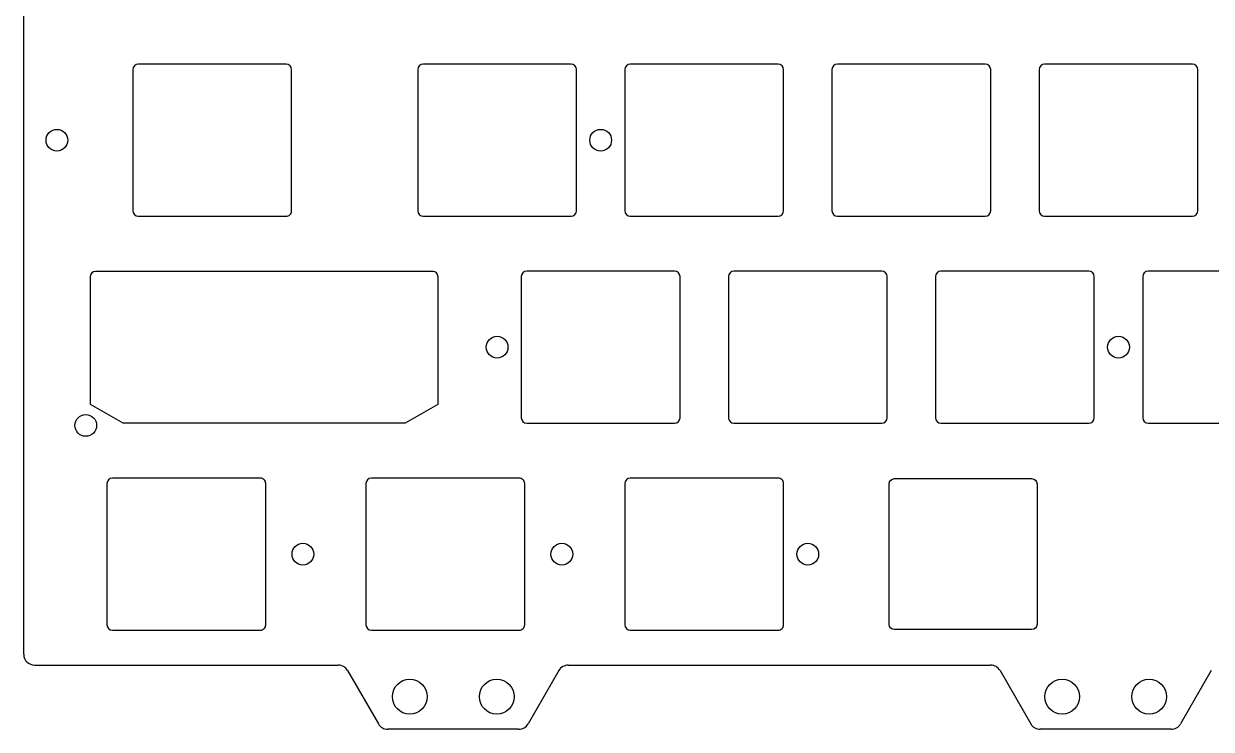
# Model space of a CAD drawing. Header units: millimetres. Extents: x -10 to 339, y -116 to 17.
# Drawn here: x -10.2 to 99, y -116.1 to -51.2 of the extents above; entities that cross this region are included whole.
import ezdxf

# ---------------------------------------------------------------- set-up
doc = ezdxf.new("R2010")
doc.units = ezdxf.units.MM
doc.layers.get('0').update_dxf_attribs({"linetype": 'CONTINUOUS'})
doc.layers.add('BLACK', color=7, linetype='CONTINUOUS')

msp = doc.modelspace()

# ---------------------------------------------------------------- linework, layer by layer
for p, q in [((-10.19375, -109.231249), (-10.19375, 9.968751)), ((-9.19375, -110.231249), (18.728899, -110.231249)), ((39.8836, -110.231249), (78.728899, -110.231249)), ((19.594693, -110.731249), (22.42371, -115.631249)), ((39.017342, -110.731249), (36.188326, -115.631249)), ((79.594694, -110.731249), (82.42371, -115.631249)), ((99.017342, -110.731249), (96.188327, -115.631249)), ((35.322302, -116.131249), (23.289735, -116.131249)), ((95.322301, -116.131249), (83.289734, -116.131249))]:
    msp.add_line(p, q)
for points in [[(-4.09375, -74.4875), (-4.09375, -86.2055), (-1.09375, -87.9375), (24.90625, -87.9375), (27.90625, -86.2055), (27.90625, -74.4875, 0.414214), (27.40625, -73.9875), (-3.59375, -73.9875, 0.414212)], [(11.5625, -93.0125), (-2.0375, -93.0125, 0.414212), (-2.5375, -93.5125), (-2.5375, -106.5125, 0.414212), (-2.0375, -107.0125), (11.5625, -107.0125, 0.414214), (12.0625, -106.5125), (12.0625, -93.5125, 0.414214)], [(35.375, -107.0125, 0.414214), (35.875, -106.5125), (35.875, -93.5125, 0.414214), (35.375, -93.0125), (21.775, -93.0125, 0.414212), (21.275, -93.5125), (21.275, -106.5125, 0.414212), (21.775, -107.0125)], [(45.5875, -107.0125), (59.1875, -107.0125, 0.414214), (59.6875, -106.5125), (59.6875, -93.5125, 0.414214), (59.1875, -93.0125), (45.5875, -93.0125, 0.414212), (45.0875, -93.5125), (45.0875, -106.5125, 0.414212)], [(69.3934, -106.4625), (69.3934, -93.5625, -0.414212), (69.8934, -93.0625), (82.4934, -93.0625, -0.414212), (82.9934, -93.5625), (82.9934, -106.4625, -0.414212), (82.4934, -106.9625), (69.8934, -106.9625, -0.414212)]]:
    msp.add_lwpolyline(points, format="xyb", close=True)
for centre, radius in [((-4.49375, -88.1625), 1), ((15.478125, -100.0125), 1), ((39.290625, -100.0125), 1), ((61.9125, -100.0125), 1), ((25.306019, -113.131249), 1.6), ((33.306019, -113.131249), 1.6), ((85.306019, -113.131249), 1.6), ((93.306019, -113.131249), 1.6)]:
    msp.add_circle(centre, radius)
for centre, start, end in [((-9.19375, -109.231249), 180, 270), ((18.728668, -111.231249), 30, 90), ((39.883368, -111.231249), 90, 150), ((78.728668, -111.231249), 30, 90), ((23.289735, -115.131249), 210, 270), ((35.322302, -115.131249), 270, 330), ((83.289734, -115.131249), 210, 270), ((95.322301, -115.131249), 270, 330)]:
    msp.add_arc(centre, 1, start, end)
at = {"layer": 'BLACK', "linetype": 'Continuous'}
for p, q in [((-0.15625, -55.4125), (-0.15625, -68.412499)), ((13.94375, -54.912499), (0.34375, -54.912499)), ((14.44375, -68.412499), (14.44375, -55.412499)), ((26.0375, -55.4125), (26.0375, -68.4125)), ((40.1375, -54.9125), (26.5375, -54.9125)), ((40.6375, -68.4125), (40.6375, -55.4125)), ((45.0875, -55.4125), (45.0875, -68.4125)), ((59.1875, -54.9125), (45.5875, -54.9125)), ((59.6875, -68.4125), (59.6875, -55.4125)), ((64.1375, -55.4125), (64.1375, -68.4125)), ((78.2375, -54.9125), (64.6375, -54.9125)), ((78.7375, -68.4125), (78.7375, -55.4125)), ((83.1875, -55.4125), (83.1875, -68.4125)), ((97.2875, -54.9125), (83.6875, -54.9125)), ((97.7875, -68.4125), (97.7875, -55.4125)), ((0.343751, -68.912499), (13.94375, -68.912499)), ((26.5375, -68.9125), (40.1375, -68.9125)), ((45.5875, -68.9125), (59.1875, -68.9125)), ((64.6375, -68.9125), (78.2375, -68.9125)), ((83.6875, -68.9125), (97.2875, -68.9125)), ((49.6625, -73.9625), (36.0625, -73.9625)), ((68.7125, -73.9625), (55.1125, -73.9625)), ((87.7625, -73.9625), (74.1625, -73.9625)), ((106.8125, -73.9625), (93.2125, -73.9625)), ((35.5625, -74.4625), (35.5625, -87.4625)), ((50.1625, -87.4625), (50.1625, -74.4625)), ((54.6125, -74.4625), (54.6125, -87.4625)), ((69.2125, -87.4625), (69.2125, -74.4625)), ((73.6625, -74.4625), (73.6625, -87.4625)), ((88.2625, -87.4625), (88.2625, -74.4625)), ((92.7125, -74.4625), (92.7125, -87.4625)), ((36.0625, -87.9625), (49.6625, -87.9625)), ((55.1125, -87.9625), (68.7125, -87.9625)), ((74.1625, -87.9625), (87.7625, -87.9625)), ((93.2125, -87.9625), (106.8125, -87.9625))]:
    msp.add_line(p, q, dxfattribs=at)
at = {"layer": 'BLACK'}
for centre in [(-7.14375, -61.9125), (42.8625, -61.9125), (33.3375, -80.9625), (90.4875, -80.9625)]:
    msp.add_circle(centre, 1, dxfattribs=at)
for centre, radius, start, end in [((0.343751, -55.4125), 0.500001, 90.000115, 180), ((13.94375, -55.4125), 0.500001, 0.000115, 90), ((26.5375, -55.4125), 0.5, 90, 180), ((40.1375, -55.4125), 0.5, 0, 90), ((45.5875, -55.4125), 0.5, 90, 180), ((59.1875, -55.4125), 0.5, 0, 90), ((64.6375, -55.4125), 0.5, 90, 180), ((78.2375, -55.4125), 0.5, 0, 90), ((83.6875, -55.4125), 0.5, 90, 180), ((97.2875, -55.4125), 0.5, 0, 90), ((0.343751, -68.412498), 0.500001, 180.000115, 270), ((13.94375, -68.4125), 0.5, 270, 0.000115), ((26.5375, -68.4125), 0.5, 180, 270), ((40.1375, -68.4125), 0.5, 270, 0), ((45.5875, -68.4125), 0.5, 180, 270), ((59.1875, -68.4125), 0.5, 270, 0), ((64.6375, -68.4125), 0.5, 180, 270), ((78.2375, -68.4125), 0.5, 270, 0), ((83.6875, -68.4125), 0.5, 180, 270), ((97.2875, -68.4125), 0.5, 270, 0), ((36.0625, -74.4625), 0.5, 90, 180), ((49.6625, -74.4625), 0.5, 0, 90), ((55.1125, -74.4625), 0.5, 90, 180), ((68.7125, -74.4625), 0.5, 0, 90), ((74.1625, -74.4625), 0.5, 90, 180), ((87.7625, -74.4625), 0.5, 0, 90), ((93.2125, -74.4625), 0.5, 90, 180), ((36.0625, -87.4625), 0.5, 180, 270), ((49.6625, -87.4625), 0.5, 270, 0), ((55.1125, -87.4625), 0.5, 180, 270), ((68.7125, -87.4625), 0.5, 270, 0), ((74.1625, -87.4625), 0.5, 180, 270), ((87.7625, -87.4625), 0.5, 270, 0), ((93.2125, -87.4625), 0.5, 180, 270)]:
    msp.add_arc(centre, radius, start, end, dxfattribs=at)

doc.saveas('drawing.dxf')
